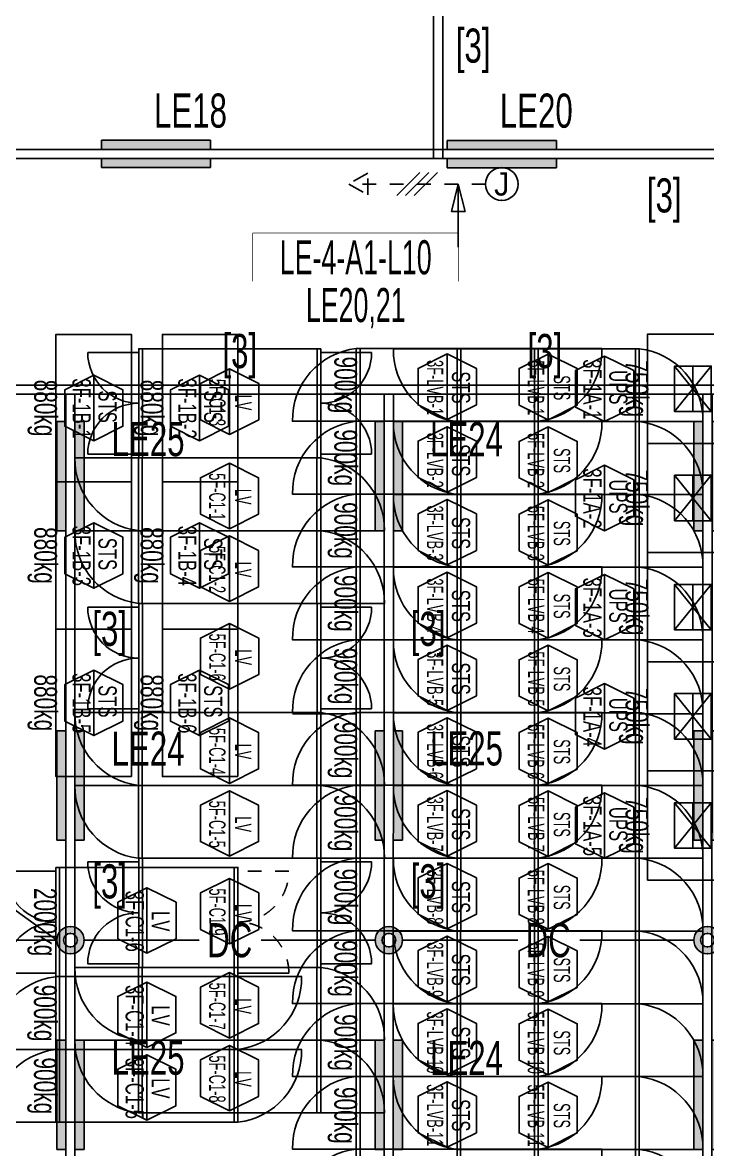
# Model space of a CAD drawing. Header units: millimetres. Extents: x 86947 to 500447, y -530175 to 1059536.
# Drawn here: x 142238 to 149764, y 470664 to 483050 of the extents above; entities that cross this region are included whole.
import ezdxf
from ezdxf.enums import TextEntityAlignment as Align

# ---------------------------------------------------------------- set-up
doc = ezdxf.new("R2010")
doc.units = ezdxf.units.MM
doc.header["$LTSCALE"] = 150
doc.set_wipeout_variables(frame=1)
doc.linetypes.add('D1', pattern=[3, 1, -1, 1])
for name, color, linetype in [('------01 Distribution Panel', 3, 'Continuous'), ('------03 Lighting Fixture', 3, 'Continuous'), ('------04 Lighting Switch', 2, 'Continuous'), ('------04 Number of Strands (가닥수)', 1, 'Continuous'), ('-----20 General Symbol', 3, 'Continuous'), ('-----23 Concealed or Exposed Wire', 4, 'D1'), ('-----25 Emergency Lighting Embeded Wire in Ceiling or Wall', 1, 'Continuous'), ('-----28 Race Way', 1, 'Continuous'), ('-----29 Indicator', 1, 'Continuous'), ('-----33 Equipment', 5, 'Continuous'), ('-----36 Dimension', 1, 'Continuous')]:
    doc.layers.add(name, color=color, linetype=linetype)
doc.styles.add('ELEC', font='Dotum.ttf')

# ---------------------------------------------------------------- blocks, each defined once
blk = doc.blocks.new('D01')
at = {"linetype": 'Continuous'}
blk.add_circle((0, 0), 150, dxfattribs=at)
for p in [(0, 150), (-150, 0), (150, 0), (0, -150)]:
    blk.add_point(p)
blk = doc.blocks.new('E01')
h = blk.add_hatch(color=256)
edge = h.paths.add_edge_path(flags=17)
edge.add_arc((0, 0), 75, 0, 360)
edge = h.paths.add_edge_path()
edge.add_arc((0, 0), 150, 0, 360)
blk.add_blockref('D01', (0, 0))
at = {"xscale": 0.5, "yscale": 0.5, "zscale": 0.5}
blk.add_blockref('D01', (0, 0), dxfattribs=at)
blk = doc.blocks.new('E17')
h = blk.add_hatch(color=256)
h.paths.add_polyline_path([(600, 100), (-600, 100), (-600, 0), (600, 0)])
h.paths.add_polyline_path([(600, -100), (-600, -100), (-600, -200), (600, -200)])
for p, q in [((-600, 100), (600, 100)), ((-600, 100), (-600, 0)), ((600, 100), (600, 0)), ((600, 100), (600, 0)), ((-600, -100), (-600, -200)), ((600, -100), (600, -200)), ((-600, -200), (600, -200))]:
    blk.add_line(p, q)
blk = doc.blocks.new('1234')
at = {"layer": '-----33 Equipment'}
for p, q in [((395254, 657625), (395814, 657625)), ((395856, 657665), (395856, 656465)), ((397774, 657665), (397774, 656465)), ((398374, 657625), (397814, 657625)), ((399353, 656864), (399353, 657664)), ((401273, 656864), (401273, 657664)), ((399353, 656064), (399353, 656864)), ((401273, 656064), (401273, 656864)), ((395254, 656505), (395814, 656505)), ((398374, 656505), (397814, 656505)), ((395113, 656465), (395813, 656465)), ((395853, 655665), (395853, 656465)), ((397773, 655665), (397773, 656465)), ((399353, 655264), (399353, 656064)), ((401273, 655264), (401273, 656064)), ((395113, 655665), (395813, 655665)), ((395853, 654865), (395853, 655665)), ((397773, 654865), (397773, 655665)), ((398515, 655665), (397815, 655665)), ((399353, 654464), (399353, 655264)), ((401273, 654464), (401273, 655264)), ((395254, 654825), (395814, 654825)), ((395856, 654865), (395856, 653665)), ((397774, 654865), (397774, 653665)), ((398374, 654825), (397814, 654825)), ((398515, 654865), (397815, 654865)), ((399353, 653664), (399353, 654464)), ((401273, 653664), (401273, 654464)), ((395113, 653665), (395813, 653665)), ((395254, 653705), (395814, 653705)), ((395853, 652865), (395853, 653665)), ((397773, 652865), (397773, 653665)), ((398374, 653705), (397814, 653705)), ((399353, 652864), (399353, 653664)), ((401273, 652864), (401273, 653664)), ((395113, 652865), (395813, 652865)), ((395853, 652065), (395853, 652865)), ((397773, 652065), (397773, 652865)), ((398515, 652865), (397815, 652865)), ((399353, 652064), (399353, 652864)), ((401273, 652064), (401273, 652864)), ((395856, 652065), (395856, 650865)), ((397774, 652065), (397774, 650865)), ((398515, 652065), (397815, 652065)), ((399353, 651264), (399353, 652064)), ((401273, 651264), (401273, 652064)), ((399352, 650464), (399352, 651264)), ((401272, 650464), (401272, 651264)), ((395853, 650065), (395853, 650865)), ((397773, 650065), (397773, 650865)), ((399352, 649664), (399352, 650464)), ((401272, 649664), (401272, 650464)), ((395853, 649265), (395853, 650065)), ((397773, 649265), (397773, 650065)), ((399352, 648864), (399352, 649664)), ((401272, 648864), (401272, 649664)), ((399352, 648064), (399352, 648864)), ((401272, 648064), (401272, 648864))]:
    blk.add_line(p, q, dxfattribs=at)
at = {"layer": '-----33 Equipment', "elevation": 0}
for points in [[(397814, 657665), (397814, 656465), (395814, 656465), (395814, 657665)], [(399313, 656864), (399313, 657664), (401315, 657664), (401315, 656864)], [(399313, 656064), (399313, 656864), (401315, 656864), (401315, 656064)], [(395813, 655665), (395813, 656465), (397815, 656465), (397815, 655665)], [(399313, 655264), (399313, 656064), (401315, 656064), (401315, 655264)], [(395813, 654865), (395813, 655665), (397815, 655665), (397815, 654865)], [(399313, 654464), (399313, 655264), (401315, 655264), (401315, 654464)], [(397814, 654865), (397814, 653665), (395814, 653665), (395814, 654865)], [(399313, 653664), (399313, 654464), (401315, 654464), (401315, 653664)], [(395813, 652865), (395813, 653665), (397815, 653665), (397815, 652865)], [(399313, 652864), (399313, 653664), (401315, 653664), (401315, 652864)], [(395813, 652065), (395813, 652865), (397815, 652865), (397815, 652065)], [(399313, 652064), (399313, 652864), (401315, 652864), (401315, 652064)], [(397814, 652065), (397814, 650865), (395814, 650865), (395814, 652065)], [(399313, 651264), (399313, 652064), (401315, 652064), (401315, 651264)], [(399312, 650464), (399312, 651264), (401314, 651264), (401314, 650464)], [(395813, 650065), (395813, 650865), (397815, 650865), (397815, 650065)], [(399312, 649664), (399312, 650464), (401314, 650464), (401314, 649664)], [(395813, 649265), (395813, 650065), (397815, 650065), (397815, 649265)], [(399312, 648864), (399312, 649664), (401314, 649664), (401314, 648864)], [(399312, 648064), (399312, 648864), (401314, 648864), (401314, 648064)]]:
    blk.add_lwpolyline(points, close=True, dxfattribs=at)
for points in [[(399313, 656864, -0.385743), (398613, 657664), (399313, 657664)], [(401315, 657664, -0.385743), (402015, 656864), (401315, 656864)], [(399313, 656064, -0.385743), (398613, 656864), (399313, 656864)], [(401315, 656864, -0.385743), (402015, 656064), (401315, 656064)], [(399313, 655264, -0.385743), (398613, 656064), (399313, 656064)], [(401315, 656064, -0.385743), (402015, 655264), (401315, 655264)], [(399313, 654464, -0.385743), (398613, 655264), (399313, 655264)], [(401315, 655264, -0.385743), (402015, 654464), (401315, 654464)], [(399313, 653664, -0.385743), (398613, 654464), (399313, 654464)], [(401315, 654464, -0.385743), (402015, 653664)], [(399313, 652864, -0.385743), (398613, 653664), (399313, 653664)], [(401315, 653664, -0.385743), (402015, 652864), (401315, 652864)], [(399313, 652064, -0.385743), (398613, 652864), (399313, 652864)], [(401315, 652864, -0.385743), (402015, 652064), (401315, 652064)], [(399313, 651264, -0.385743), (398613, 652064), (399313, 652064)], [(401315, 652064, -0.385743), (402015, 651264), (401315, 651264)], [(395814, 652025), (395254, 652025, 0.414214), (395814, 651465, 0.414214), (395254, 650905), (395814, 650905)], [(397814, 652025), (398374, 652025), (398374, 652025, -0.414214), (397814, 651465, -0.414214), (398374, 650905), (397814, 650905)], [(399312, 650464, -0.385743), (398612, 651264), (399312, 651264)], [(401314, 651264, -0.385743), (402014, 650464), (401314, 650464)], [(395813, 650065, -0.385743), (395113, 650865), (395813, 650865)], [(397815, 650865, -0.385743), (398515, 650065), (397815, 650065)], [(399312, 649664, -0.385743), (398612, 650464), (399312, 650464)], [(401314, 650464, -0.385743), (402014, 649664), (401314, 649664)], [(395813, 649265, -0.385743), (395113, 650065), (395813, 650065)], [(397815, 650065, -0.385743), (398515, 649265), (397815, 649265)], [(399312, 648864, -0.385743), (398612, 649664), (399312, 649664)], [(401314, 649664, -0.385743), (402014, 648864), (401314, 648864)], [(401314, 648864, -0.385743), (402014, 648064), (401314, 648064)]]:
    blk.add_lwpolyline(points, format="xyb", dxfattribs=at)
for points in [[(400314, 656885), (400314, 657605), (400634, 657446), (400634, 657045), (400314, 656885), (399994, 657045), (399994, 657446), (400314, 657605)], [(396813, 656723), (396813, 657443), (397133, 657284), (397133, 656883), (396813, 656723), (396493, 656883), (396493, 657284), (396813, 657443)], [(400314, 656085), (400314, 656805), (400634, 656646), (400634, 656245), (400314, 656085), (399994, 656245), (399994, 656646), (400314, 656805)], [(396812, 655687), (396812, 656407), (397132, 656247), (397132, 655847), (396812, 655687), (396492, 655847), (396492, 656247), (396812, 656407)], [(400314, 655285), (400314, 656005), (400634, 655846), (400634, 655445), (400314, 655285), (399994, 655445), (399994, 655846), (400314, 656005)], [(396812, 654887), (396812, 655607), (397132, 655447), (397132, 655047), (396812, 654887), (396492, 655047), (396492, 655447), (396812, 655607)], [(400314, 654485), (400314, 655205), (400634, 655046), (400634, 654645), (400314, 654485), (399994, 654645), (399994, 655046), (400314, 655205)], [(396813, 653923), (396813, 654643), (397133, 654484), (397133, 654083), (396813, 653923), (396493, 654083), (396493, 654484), (396813, 654643)], [(400314, 653685), (400314, 654405), (400634, 654246), (400634, 653845), (400314, 653685), (399994, 653845), (399994, 654246), (400314, 654405)], [(396812, 652887), (396812, 653607), (397132, 653447), (397132, 653047), (396812, 652887), (396492, 653047), (396492, 653447), (396812, 653607)], [(400314, 652885), (400314, 653605), (400634, 653446), (400634, 653045), (400314, 652885), (399994, 653045), (399994, 653446), (400314, 653605)], [(402015, 653650), (401315, 653650)], [(396812, 652087), (396812, 652807), (397132, 652647), (397132, 652247), (396812, 652087), (396492, 652247), (396492, 652647), (396812, 652807)], [(400314, 652085), (400314, 652805), (400634, 652646), (400634, 652245), (400314, 652085), (399994, 652245), (399994, 652646), (400314, 652805)], [(400314, 651285), (400314, 652005), (400634, 651846), (400634, 651445), (400314, 651285), (399994, 651445), (399994, 651846), (400314, 652005)], [(396813, 651123), (396813, 651843), (397133, 651684), (397133, 651283), (396813, 651123), (396493, 651283), (396493, 651684), (396813, 651843)], [(400314, 650485), (400314, 651205), (400634, 651046), (400634, 650645), (400314, 650485), (399994, 650645), (399994, 651046), (400314, 651205)], [(396812, 650087), (396812, 650807), (397132, 650647), (397132, 650247), (396812, 650087), (396492, 650247), (396492, 650647), (396812, 650807)], [(400314, 649685), (400314, 650405), (400634, 650246), (400634, 649845), (400314, 649685), (399994, 649845), (399994, 650246), (400314, 650405)], [(396812, 649287), (396812, 650007), (397132, 649847), (397132, 649447), (396812, 649287), (396492, 649447), (396492, 649847), (396812, 650007)], [(400314, 648885), (400314, 649605), (400634, 649446), (400634, 649045), (400314, 648885), (399994, 649045), (399994, 649446), (400314, 649605)]]:
    blk.add_lwpolyline(points, dxfattribs=at)
at = {"layer": '-----33 Equipment'}
for centre, radius, start, end in [((395814, 657625), 560, 180, 270), ((397814, 657625), 560, 270, 0), ((395814, 656505), 560, 90, 180), ((397814, 656505), 560, 0, 90), ((395904, 656451), 791, 178.9984, 263.3735), ((397723, 655679), 791, 358.9984, 83.3735), ((395904, 655651), 791, 178.9984, 263.3735), ((397723, 654879), 791, 358.9984, 83.3735), ((395814, 654825), 560, 180, 270), ((397814, 654825), 560, 270, 0), ((395814, 653705), 560, 90, 180), ((397814, 653705), 560, 0, 90), ((395904, 653651), 791, 178.9984, 263.3735), ((397723, 652879), 791, 358.9984, 83.3735), ((395904, 652851), 791, 178.9984, 263.3735), ((397723, 652079), 791, 358.9984, 83.3735)]:
    blk.add_arc(centre, radius, start, end, dxfattribs=at)
at = {"layer": '-----33 Equipment', "style": 'ELEC', "width": 0.6}
for s, p in [('5F-LVB-1', (400180, 657236)), ('5F-C1-3', (396679, 657074, 0)), ('STS', (400465, 657236)), ('LV', (396964, 657074, 0)), ('5F-LVB-2', (400180, 656436)), ('STS', (400465, 656436)), ('5F-C1-1', (396678, 656038, 0)), ('LV', (396963, 656038, 0)), ('5F-LVB-3', (400180, 655636)), ('STS', (400465, 655636)), ('5F-C1-2', (396678, 655238, 0)), ('LV', (396963, 655238, 0)), ('5F-LVB-4', (400183, 654836)), ('STS', (400465, 654836)), ('5F-C1-6', (396679, 654274, 0)), ('LV', (396964, 654274, 0)), ('5F-LVB-5', (400183, 654036)), ('STS', (400465, 654036)), ('5F-LVB-6', (400180, 653236)), ('5F-C1-4', (396678, 653238, 0)), ('LV', (396963, 653238, 0)), ('STS', (400465, 653236)), ('5F-C1-5', (396678, 652438, 0)), ('5F-LVB-7', (400183, 652436)), ('STS', (400465, 652436)), ('LV', (396963, 652438, 0)), ('5F-LVB-8', (400180, 651636)), ('5F-C1-9', (396679, 651474, 0)), ('STS', (400465, 651636)), ('LV', (396964, 651474, 0)), ('5F-LVB-9', (400180, 650836)), ('STS', (400465, 650836)), ('5F-C1-7', (396678, 650438, 0)), ('LV', (396963, 650438, 0)), ('5F-LVB-10', (400180, 650036)), ('STS', (400465, 650036)), ('5F-C1-8', (396678, 649638, 0)), ('LV', (396963, 649638, 0)), ('5F-LVB-11', (400180, 649236)), ('STS', (400465, 649236))]:
    blk.add_text(s, height=180, rotation=270, dxfattribs=at).set_placement(p, align=Align.MIDDLE_CENTER)
blk = doc.blocks.new('O04')
blk.add_circle((0, 0), 150)
for p in [(0, 150), (-150, 0), (150, 0), (0, -150)]:
    blk.add_point(p)
at = {"style": 'ELEC'}
blk.add_text('J', height=214, dxfattribs=at).set_placement((0, 0), align=Align.MIDDLE)
blk = doc.blocks.new('O07')
blk.add_lwpolyline([(0, -100), (173, 0), (0, 100)], close=True)
blk = doc.blocks.new('*U45')
at = {"color": 0}
for p, q in [((-186, -106), (26, 106)), ((-106, -106), (106, 106)), ((-26, -106), (186, 106))]:
    blk.add_line(p, q, dxfattribs=at)
blk = doc.blocks.new('UPS 600kV')
at = {"layer": '-----33 Equipment'}
for p, q in [((800, 850), (-402, 850)), ((-52, 199), (448, 601)), ((448, 199), (-52, 601)), ((-52, 400), (448, 400))]:
    blk.add_line(p, q, dxfattribs=at)
for points in [[(798, -100), (-402, -100), (-402, 900), (798, 900)], [(448, 601), (448, 199), (-52, 199), (-52, 601)]]:
    blk.add_lwpolyline(points, close=True, dxfattribs=at)
at = {"layer": '-----33 Equipment', "style": 'ELEC', "width": 0.85}
blk.add_text('UPS 600', height=178.2, dxfattribs=at).set_placement((-26, 731), align=Align.MIDDLE_LEFT)
blk = doc.blocks.new('STS-R')
blk.add_lwpolyline([(886994, -128588), (888614, -128588), (888614, -129418), (886994, -129418), (886994, -128588)])
blk = doc.blocks.new('전기실 장비배치')
at = {"layer": '-----33 Equipment'}
for p, q in [((145946, 478667, 0), (145946, 479467, 0)), ((147864, 478667, 0), (147864, 479467, 0)), ((145946, 477867, 0), (145946, 478667, 0)), ((147864, 477867, 0), (147864, 478667, 0)), ((145946, 477067, 0), (145946, 477867, 0)), ((147864, 477067, 0), (147864, 477867, 0)), ((145946, 476267, 0), (145946, 477067, 0)), ((147864, 476267, 0), (147864, 477067, 0)), ((145946, 475467, 0), (145946, 476267, 0)), ((147864, 475467, 0), (147864, 476267, 0)), ((145946, 474667, 0), (145946, 475467, 0)), ((147864, 474667, 0), (147864, 475467, 0)), ((145946, 473867, 0), (145946, 474667, 0)), ((147864, 473867, 0), (147864, 474667, 0)), ((145946, 473067, 0), (145946, 473867, 0)), ((147864, 473067, 0), (147864, 473867, 0)), ((142044, 473723, 0), (142604, 473723, 0)), ((142644, 473763, 0), (142644, 472563, 0)), ((144562, 473763, 0), (144562, 472563, 0)), ((145946, 472267, 0), (145946, 473067, 0)), ((147864, 472267, 0), (147864, 473067, 0)), ((142044, 472603, 0), (142604, 472603, 0)), ((142645, 471763, 0), (142645, 472563, 0)), ((144565, 471763, 0), (144565, 472563, 0)), ((145164, 472603, 0), (144604, 472603, 0)), ((145305, 472563, 0), (144605, 472563, 0)), ((145946, 471467, 0), (145946, 472267, 0)), ((147864, 471467, 0), (147864, 472267, 0)), ((141903, 471763, 0), (142603, 471763, 0)), ((142645, 470963, 0), (142645, 471763, 0)), ((144565, 470963, 0), (144565, 471763, 0)), ((145305, 471763, 0), (144605, 471763, 0)), ((145946, 470667, 0), (145946, 471467, 0)), ((147864, 470667, 0), (147864, 471467, 0)), ((141903, 470963, 0), (142603, 470963, 0)), ((145946, 469867, 0), (145946, 470667, 0)), ((147864, 469867, 0), (147864, 470667, 0))]:
    blk.add_line(p, q, dxfattribs=at)
at = {"layer": '-----33 Equipment', "linetype": 'D1'}
blk.add_line((145164, 473723, 0), (144604, 473723, 0), dxfattribs=at)
at = {"layer": '-----33 Equipment', "elevation": 0}
for points in [[(145904, 479467, 0.385743), (145204, 478667), (145904, 478667)], [(147904, 478667, 0.385743), (148604, 479467), (147904, 479467)], [(145904, 478667, 0.385743), (145204, 477867), (145904, 477867)], [(147904, 477867, 0.385743), (148604, 478667), (147904, 478667)], [(145904, 477867, 0.385743), (145204, 477067), (145904, 477067)], [(147904, 477067, 0.385743), (148604, 477867), (147904, 477867)], [(145904, 477067, 0.385743), (145204, 476267), (145904, 476267)], [(147904, 476267, 0.385743), (148604, 477067), (147904, 477067)], [(145904, 476267, 0.385743), (145204, 475467)], [(147904, 475467, 0.385743), (148604, 476267), (147904, 476267)], [(145904, 475467, 0.385743), (145204, 474667), (145904, 474667)], [(147904, 474667, 0.385743), (148604, 475467), (147904, 475467)], [(145904, 474667, 0.385743), (145204, 473867), (145904, 473867)], [(147904, 473867, 0.385743), (148604, 474667), (147904, 474667)], [(145904, 473867, 0.385743), (145204, 473067), (145904, 473067)], [(147904, 473067, 0.385743), (148604, 473867), (147904, 473867)], [(145904, 473067, 0.385743), (145204, 472267), (145904, 472267)], [(147904, 472267, 0.385743), (148604, 473067), (147904, 473067)], [(145904, 472267, 0.385743), (145204, 471467), (145904, 471467)], [(147904, 471467, 0.385743), (148604, 472267), (147904, 472267)], [(145904, 471467, 0.385743), (145204, 470667), (145904, 470667)], [(147904, 470667, 0.385743), (148604, 471467), (147904, 471467)], [(145904, 470667, 0.385743), (145204, 469867), (145904, 469867)], [(147904, 469867, 0.385743), (148604, 470667), (147904, 470667)]]:
    blk.add_lwpolyline(points, format="xyb", dxfattribs=at)
for points in [[(147904, 478667), (147904, 479467), (145904, 479467), (145904, 478667)], [(147904, 477867), (147904, 478667), (145904, 478667), (145904, 477867)], [(147904, 477067), (147904, 477867), (145904, 477867), (145904, 477067)], [(147904, 476267), (147904, 477067), (145904, 477067), (145904, 476267)], [(147904, 475467), (147904, 476267), (145904, 476267), (145904, 475467)], [(147904, 474667), (147904, 475467), (145904, 475467), (145904, 474667)], [(147904, 473867), (147904, 474667), (145904, 474667), (145904, 473867)], [(147904, 473067), (147904, 473867), (145904, 473867), (145904, 473067)], [(142604, 473763), (142604, 472563), (144604, 472563), (144604, 473763)], [(147904, 472267), (147904, 473067), (145904, 473067), (145904, 472267)], [(144605, 471763), (144605, 472563), (142603, 472563), (142603, 471763)], [(147904, 471467), (147904, 472267), (145904, 472267), (145904, 471467)], [(144605, 470963), (144605, 471763), (142603, 471763), (142603, 470963)], [(147904, 470667), (147904, 471467), (145904, 471467), (145904, 470667)], [(147904, 469867), (147904, 470667), (145904, 470667), (145904, 469867)]]:
    blk.add_lwpolyline(points, close=True, dxfattribs=at)
for points in [[(146905, 478688), (146905, 479408), (147225, 479249), (147225, 478848), (146905, 478688), (146585, 478848), (146585, 479249), (146905, 479408)], [(148634, 479384), (148634, 478664), (148314, 478824), (148314, 479225), (148634, 479384), (148954, 479225), (148954, 478824), (148634, 478664)], [(143021, 479173), (143021, 478453), (142701, 478612), (142701, 479013), (143021, 479173), (143341, 479013), (143341, 478612), (143021, 478453)], [(144182, 479173), (144182, 478453), (143862, 478612), (143862, 479013), (144182, 479173), (144502, 479013), (144502, 478612), (144182, 478453)], [(146905, 477888), (146905, 478608), (147225, 478449), (147225, 478048), (146905, 477888), (146585, 478048), (146585, 478449), (146905, 478608)], [(148634, 478184), (148634, 477464), (148314, 477624), (148314, 478025), (148634, 478184), (148954, 478025), (148954, 477624), (148634, 477464)], [(146905, 477088), (146905, 477808), (147225, 477649), (147225, 477248), (146905, 477088), (146585, 477248), (146585, 477649), (146905, 477808)], [(143021, 477553), (143021, 476833), (142701, 476992), (142701, 477393), (143021, 477553), (143341, 477393), (143341, 476992), (143021, 476833)], [(144182, 477553), (144182, 476833), (143862, 476992), (143862, 477393), (144182, 477553), (144502, 477393), (144502, 476992), (144182, 476833)], [(146905, 476288), (146905, 477008), (147225, 476849), (147225, 476448), (146905, 476288), (146585, 476448), (146585, 476849), (146905, 477008)], [(148634, 476984), (148634, 476264), (148314, 476424), (148314, 476825), (148634, 476984), (148954, 476825), (148954, 476424), (148634, 476264)], [(146905, 475488), (146905, 476208), (147225, 476049), (147225, 475648), (146905, 475488), (146585, 475648), (146585, 476049), (146905, 476208)], [(143021, 475933), (143021, 475213), (142701, 475372), (142701, 475773), (143021, 475933), (143341, 475773), (143341, 475372), (143021, 475213)], [(144182, 475933), (144182, 475213), (143862, 475372), (143862, 475773), (144182, 475933), (144502, 475773), (144502, 475372), (144182, 475213)], [(148634, 475784), (148634, 475064), (148314, 475224), (148314, 475625), (148634, 475784), (148954, 475625), (148954, 475224), (148634, 475064)], [(145204, 475453), (145904, 475453)], [(146905, 474688), (146905, 475408), (147225, 475249), (147225, 474848), (146905, 474688), (146585, 474848), (146585, 475249), (146905, 475408)], [(146905, 473888), (146905, 474608), (147225, 474449), (147225, 474048), (146905, 473888), (146585, 474048), (146585, 474449), (146905, 474608)], [(148634, 474584), (148634, 473864), (148314, 474024), (148314, 474425), (148634, 474584), (148954, 474425), (148954, 474024), (148634, 473864)], [(146905, 473088), (146905, 473808), (147225, 473649), (147225, 473248), (146905, 473088), (146585, 473248), (146585, 473649), (146905, 473808)], [(143605, 472821), (143605, 473541), (143925, 473381), (143925, 472980), (143605, 472821), (143285, 472980), (143285, 473381), (143605, 473541)], [(146905, 472288), (146905, 473008), (147225, 472849), (147225, 472448), (146905, 472288), (146585, 472448), (146585, 472849), (146905, 473008)], [(143604, 471784), (143604, 472504), (143924, 472345), (143924, 471944), (143604, 471784), (143284, 471944), (143284, 472345), (143604, 472504)], [(146905, 471488), (146905, 472208), (147225, 472049), (147225, 471648), (146905, 471488), (146585, 471648), (146585, 472049), (146905, 472208)], [(143604, 470984), (143604, 471704), (143924, 471545), (143924, 471144), (143604, 470984), (143284, 471144), (143284, 471545), (143604, 471704)], [(146905, 470688), (146905, 471408), (147225, 471249), (147225, 470848), (146905, 470688), (146585, 470848), (146585, 471249), (146905, 471408)]]:
    blk.add_lwpolyline(points, dxfattribs=at)
at = {"layer": '-----33 Equipment'}
for centre, radius, start, end in [((142604, 473723, 0), 560, 180, 270), ((142604, 472603, 0), 560, 90, 180), ((142694, 471776, 0), 791, 96.6265, 181.0016), ((144513, 472549, 0), 791, 276.6265, 1.0016), ((142694, 470976, 0), 791, 96.6265, 181.0016), ((144513, 471749, 0), 791, 276.6265, 1.0016)]:
    blk.add_arc(centre, radius, start, end, dxfattribs=at)
at = {"layer": '-----33 Equipment', "linetype": 'D1'}
for centre, start, end in [((144604, 473723, 0), 270, 0), ((144604, 472603, 0), 0, 90)]:
    blk.add_arc(centre, 560, start, end, dxfattribs=at)
at = {"layer": '-----33 Equipment', "xscale": -1, "rotation": 270}
for p in [(272022, -408991, 0), (273192, -408991, 0), (272022, -410611, 0), (273192, -410611, 0), (272022, -412231, 0), (273192, -412231, 0)]:
    blk.add_blockref('STS-R', p, dxfattribs=at)
at = {"layer": '-----33 Equipment', "rotation": 270}
for p in [(149204, 479222, 0), (149204, 478022, 0), (149204, 476822, 0), (149204, 475622, 0), (149204, 474422, 0)]:
    blk.add_blockref('UPS 600kV', p, dxfattribs=at)
at = {"layer": '-----33 Equipment', "style": 'ELEC', "width": 0.7}
for s, p in [('900kg', (145758, 479067, 0)), ('750kg', (148958, 479025, 0)), ('880kg', (142460, 478813, 0)), ('880kg', (143630, 478813, 0)), ('900kg', (145758, 478267, 0)), ('750kg', (148958, 477825, 0)), ('900kg', (145758, 477467, 0)), ('880kg', (142460, 477193, 0)), ('880kg', (143630, 477193, 0)), ('900kg', (145758, 476667, 0)), ('750kg', (148958, 476625, 0)), ('900kg', (145758, 475867, 0)), ('880kg', (142460, 475573, 0)), ('880kg', (143630, 475573, 0)), ('750kg', (148958, 475425, 0)), ('900kg', (145758, 475053, 0)), ('900kg', (145758, 474253, 0)), ('750kg', (148958, 474225, 0)), ('900kg', (145758, 473439, 0)), ('2000kg', (142458, 473163, 0)), ('900kg', (145758, 472653, 0)), ('900kg', (142457, 472163, 0)), ('900kg', (145758, 471839, 0)), ('900kg', (142457, 471363, 0)), ('900kg', (145758, 471039, 0))]:
    blk.add_text(s, height=250, rotation=270, dxfattribs=at).set_placement(p, align=Align.MIDDLE)
at = {"layer": '-----33 Equipment', "style": 'ELEC'}
for s, height, width, p in [('3F-LVB-1', 180, 0.6, (146771, 479039, 0)), ('3F-1A-1', 200, 0.7, (148500, 479019, 0)), ('3F-1B-1', 200, 0.7, (142887, 478808, 0)), ('3F-1B-2', 200, 0.7, (144049, 478808, 0)), ('STS', 200, 0.7, (147056, 479039, 0)), ('UPS', 200, 0.7, (148785, 479041, 0)), ('STS', 200, 0.7, (143172, 478829, 0)), ('STS', 200, 0.7, (144333, 478829, 0)), ('3F-LVB-2', 180, 0.6, (146771, 478239, 0)), ('STS', 200, 0.7, (147056, 478239, 0)), ('3F-1A-2', 200, 0.7, (148500, 477819, 0)), ('UPS', 200, 0.7, (148785, 477841, 0)), ('3F-LVB-3', 180, 0.6, (146771, 477439, 0)), ('STS', 200, 0.7, (147056, 477439, 0)), ('3F-1B-3', 200, 0.7, (142887, 477188, 0)), ('3F-1B-4', 200, 0.7, (144049, 477188, 0)), ('STS', 200, 0.7, (143172, 477209, 0)), ('STS', 200, 0.7, (144333, 477209, 0)), ('3F-LVB-4', 180, 0.6, (146771, 476639, 0)), ('3F-1A-3', 200, 0.7, (148500, 476619, 0)), ('STS', 200, 0.7, (147056, 476639, 0)), ('UPS', 200, 0.7, (148785, 476641, 0)), ('3F-LVB-5', 180, 0.6, (146771, 475839, 0)), ('STS', 200, 0.7, (147056, 475839, 0)), ('3F-1B-5', 200, 0.7, (142887, 475568, 0)), ('3F-1B-6', 200, 0.7, (144049, 475568, 0)), ('STS', 200, 0.7, (143172, 475589, 0)), ('STS', 200, 0.7, (144333, 475589, 0)), ('3F-1A-4', 200, 0.7, (148500, 475419, 0)), ('UPS', 200, 0.7, (148785, 475441, 0)), ('3F-LVB-6', 180, 0.6, (146771, 475039, 0)), ('STS', 200, 0.7, (147056, 475039, 0)), ('3F-1A-5', 200, 0.7, (148500, 474219, 0)), ('3F-LVB-7', 180, 0.6, (146771, 474239, 0)), ('STS', 200, 0.7, (147056, 474239, 0)), ('UPS', 200, 0.7, (148785, 474241, 0)), ('3F-LVB-8', 180, 0.6, (146771, 473439, 0)), ('STS', 200, 0.7, (147056, 473439, 0)), ('3F-C1-6', 200, 0.7, (143471, 473172, 0)), ('LV', 200, 0.7, (143756, 473172, 0)), ('3F-LVB-9', 180, 0.6, (146771, 472639, 0)), ('STS', 200, 0.7, (147056, 472639, 0)), ('3F-C1-4', 200, 0.7, (143470, 472135, 0)), ('LV', 200, 0.7, (143755, 472135, 0)), ('3F-LVB-10', 180, 0.6, (146771, 471839, 0)), ('STS', 200, 0.7, (147056, 471839, 0)), ('3F-C1-5', 200, 0.7, (143470, 471335, 0)), ('LV', 200, 0.7, (143755, 471335, 0)), ('3F-LVB-11', 180, 0.6, (146771, 471039, 0)), ('STS', 200, 0.7, (147056, 471039, 0))]:
    blk.add_text(s, height=height, rotation=270, dxfattribs=dict(at, width=width)).set_placement(p, align=Align.MIDDLE_CENTER)

msp = doc.modelspace()

# ---------------------------------------------------------------- linework, layer by layer
at = {"layer": '------01 Distribution Panel', "color": 1}
msp.add_lwpolyline([(144772, 480208), (147026, 480208), (147026, 480733), (144772, 480733)], close=True, dxfattribs=at)
at = {"layer": '-----23 Concealed or Exposed Wire'}
msp.add_lwpolyline([(147324, 481275), (145824, 481275)], dxfattribs=at)
at = {"layer": '-----25 Emergency Lighting Embeded Wire in Ceiling or Wall'}
for p, q in [((142614, 472964), (142078, 473351)), ((141457, 472964), (142614, 472964)), ((142914, 472964), (144180, 472964)), ((144861, 472964), (146113, 472964)), ((146413, 472964), (147680, 472964)), ((148361, 472964), (149614, 472964))]:
    msp.add_line(p, q, dxfattribs=at)
at = {"layer": '-----28 Race Way', "elevation": 0}
for points in [[(146855, 500104), (146755, 500104), (146755, 481556), (146855, 481556)], [(135904, 481656), (135904, 481556), (166204, 481555), (166204, 481655)], [(153010, 478964), (153010, 479064), (135304, 479065), (135304, 478965)], [(142814, 478965), (142714, 478965), (142713, 468934), (142813, 468934)], [(146313, 478965), (146213, 478965), (146212, 469314), (146312, 469314)], [(149814, 478965), (149714, 478965), (149713, 469314), (149813, 469314)]]:
    msp.add_lwpolyline(points, close=True, dxfattribs=at)
at = {"layer": '-----29 Indicator', "color": 1}
for p, q in [((147026, 481275), (146951, 480975)), ((147101, 480975), (147026, 481275)), ((146951, 480975), (147101, 480975))]:
    msp.add_line(p, q, dxfattribs=at)

# ---------------------------------------------------------------- block references
at = {"layer": '------03 Lighting Fixture', "color": 3, "xscale": -1}
for p, rotation in [((143704, 481556), 180), ((147504, 481555), 180), ((142714, 478064), 90), ((146213, 478064), 90), ((149714, 478064), 90), ((142714, 474664), 90), ((146213, 474664), 90), ((149714, 474664), 90), ((142714, 471264), 90), ((146213, 471264), 90), ((149714, 471264), 90)]:
    msp.add_blockref('E17', p, dxfattribs=dict(at, rotation=rotation))
at = {"layer": '------03 Lighting Fixture'}
for p in [(142764, 472964), (146263, 472964), (149764, 472964)]:
    msp.add_blockref('E01', p, dxfattribs=at)
at = {"layer": '------04 Number of Strands (가닥수)', "xscale": 1.2, "yscale": 1.2, "zscale": 1.2}
msp.add_blockref('*U45', (146574, 481275), dxfattribs=at)
at = {"layer": '-----20 General Symbol', "xscale": 1.2, "yscale": 1.2, "zscale": 1.2}
msp.add_blockref('O04', (147504, 481275), dxfattribs=at)
at = {"layer": '-----23 Concealed or Exposed Wire', "xscale": 1.199999999953434, "yscale": 1.199999999953434, "zscale": 1.199999999953434, "rotation": 180}
msp.add_blockref('O07', (146031, 481275), dxfattribs=at)
at = {"layer": '-----33 Equipment'}
msp.add_blockref('1234', (-252300, -178200), dxfattribs=at)
at = {"layer": '-----36 Dimension'}
msp.add_blockref('전기실 장비배치', (0, 0), dxfattribs=at)

# ---------------------------------------------------------------- texts
at = {"layer": '------04 Lighting Switch', "style": 'ELEC', "width": 0.7}
for s, p in [('LE18', (144083, 482083)), ('LE20', (147883, 482082)), ('LE25', (143617, 478472)), ('LE24', (147116, 478472)), ('LE24', (143617, 475072)), ('LE25', (147116, 475072)), ('LE25', (143617, 471672)), ('LE24', (147116, 471672))]:
    msp.add_text(s, height=375, dxfattribs=at).set_placement(p, align=Align.MIDDLE)
at = {"layer": '-----25 Emergency Lighting Embeded Wire in Ceiling or Wall', "style": 'ELEC', "width": 0.7}
for p in [(144514, 472964), (148014, 472964)]:
    msp.add_text('DC', height=375, dxfattribs=at).set_placement(p, align=Align.MIDDLE)
at = {"layer": '-----28 Race Way', "style": 'ELEC', "width": 0.7}
for p in [(147189, 482750), (149289, 481104), (147978, 479393), (143195, 476340), (146694, 476340), (143195, 473564), (146694, 473564)]:
    msp.add_text('[3]', height=375, dxfattribs=at).set_placement(p, align=Align.MIDDLE)

# ---------------------------------------------------------------- next in the draw order: wipeouts: each hides what was drawn before it
at = {"color": 1}
msp.add_wipeout([(144772, 480208), (147026, 480208), (147026, 480733), (144772, 480733)], dxfattribs=at)

# ---------------------------------------------------------------- next in the draw order: linework, layer by layer
at = {"layer": '-----29 Indicator'}
msp.add_line((147026, 481275), (147026, 480583), dxfattribs=at)

# ---------------------------------------------------------------- next in the draw order: texts
at = {"style": 'ELEC', "width": 0.6}
msp.add_text('LE-4-A1-L10', height=375, dxfattribs=at).set_placement((145899, 480470), align=Align.MIDDLE_CENTER)

# ---------------------------------------------------------------- next in the draw order: wipeouts: each hides what was drawn before it
at = {"color": 1}
msp.add_wipeout([(144772, 479683), (147026, 479683), (147026, 480208), (144772, 480208)], dxfattribs=at)

# ---------------------------------------------------------------- next in the draw order: texts
at = {"layer": '-----28 Race Way', "style": 'ELEC', "width": 0.7}
msp.add_text('[3]', height=375, dxfattribs=at).set_placement((144625, 479393), align=Align.MIDDLE)
at = {"style": 'ELEC', "width": 0.6}
msp.add_text('LE20,21', height=375, dxfattribs=at).set_placement((145899, 479945), align=Align.MIDDLE_CENTER)

doc.saveas('drawing.dxf')
